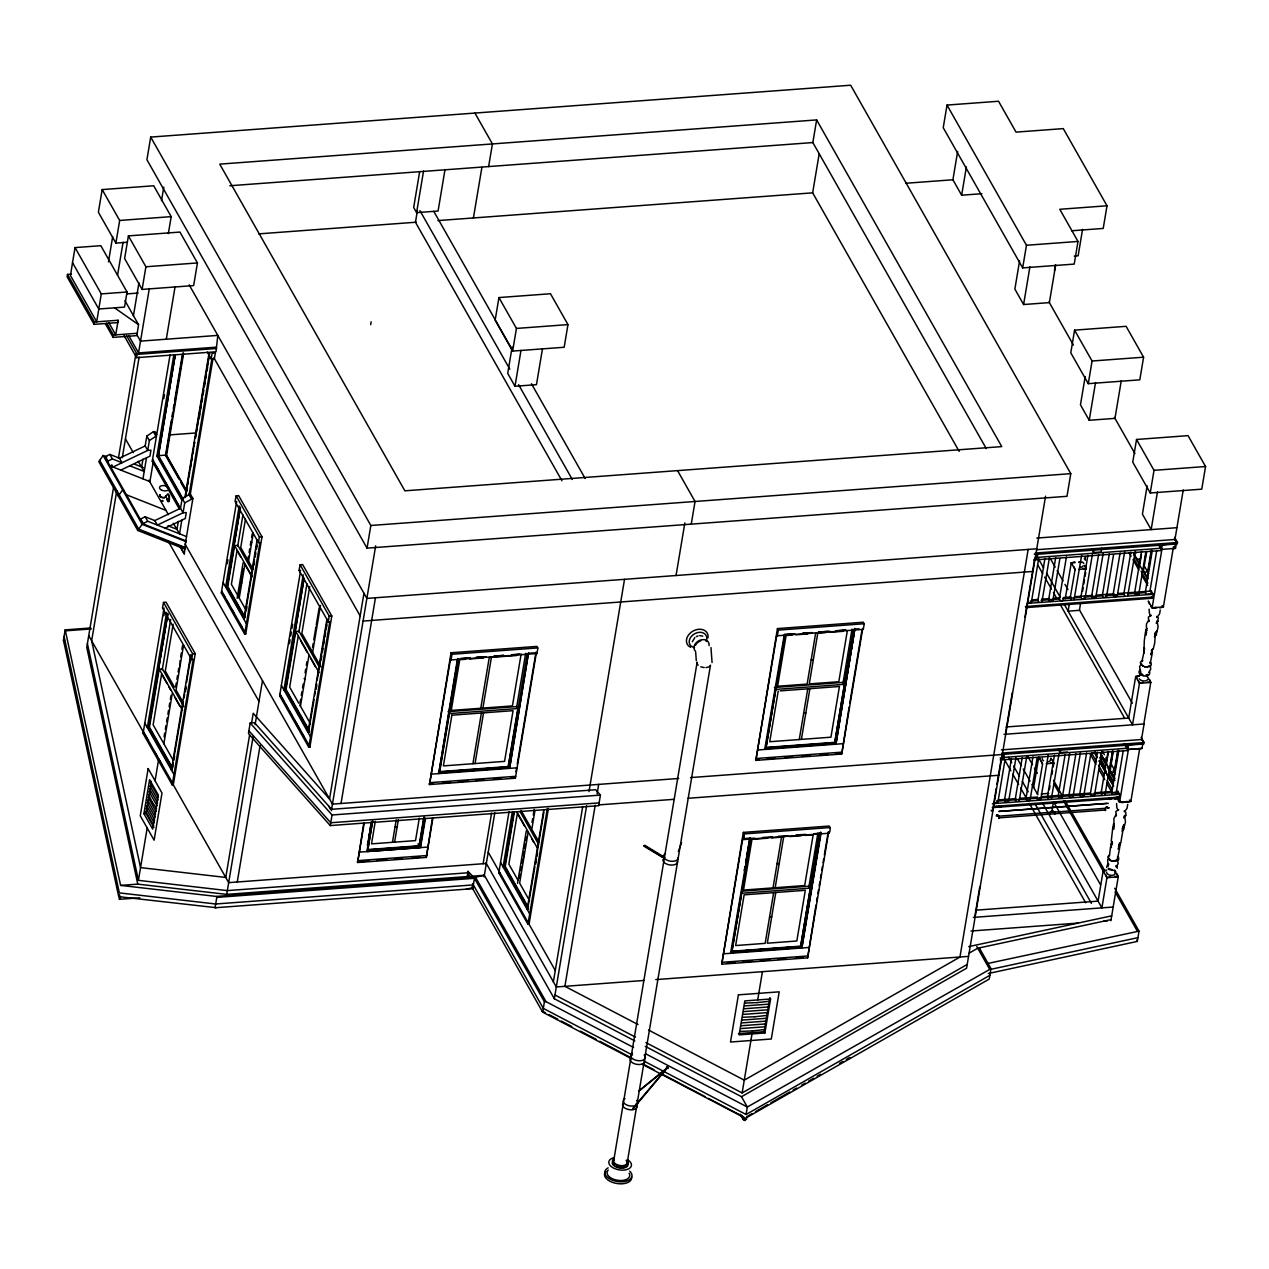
<?xml version="1.0" encoding="UTF-8"?>
<svg xmlns="http://www.w3.org/2000/svg" width="1269" height="1269" viewBox="0 0 1269 1269"><rect width="100%" height="100%" fill="white"/><g stroke="black" fill="none" stroke-linecap="round" stroke-linejoin="round"><path stroke-width="1.5" d="M1158.549 545.115L1161.738 549.477L1161.801 544.734L1176.284 543.655L1175.491 548.382L1173.19 548.478M159.608 494.688L160.814 497.036L162.86 497.654L164.938 497.543L166.271 495.513M1107.091 803.372L998.846 811.43L1107.123 803.451M696.284 660.673L695.666 651.965M1109.376 856.004L1110.597 846.74M1049.844 812.747L1050.795 812.017M712.068 662.577L710.973 647.571M998.053 815.602L996.736 815.079M1053.492 801.786L1051.906 811.351L1053.222 811.859M124.949 300.658L138.543 324.674L137.195 333.271L113.496 335.032L106.755 323.135M72.523 262.699L70.461 275.532L96.698 321.818L101.282 293.9L75.045 247.598L100.822 245.694L127.059 291.997L124.521 307.098L98.76 309.002L72.523 262.699L75.045 247.598M67.495 274.405L67.098 276.769L94.08 324.356L117.684 322.596L118.08 320.248L94.461 321.993L67.495 274.405L71.429 274.12M168.349 233.623L171.188 216.634L153.708 185.766L102.17 189.589L98.379 212.24L115.876 243.109L127.328 242.252M94.08 324.356L94.461 321.993M108.468 261.858L112.703 236.526M115.876 243.109L119.667 220.457L102.17 189.589M117.541 275.341L123.077 242.22M128.407 235.891L124.616 258.543L142.112 289.411L193.649 285.588L197.441 262.937L179.944 232.068L128.407 235.891L145.903 266.76L142.112 289.411M137.115 333.271L136.719 335.635L113.1 337.38L113.496 335.032M216.127 907.684L118.731 896.675L63.45 640.242L65.179 629.868L90.749 627.965M118.176 320.232L115.717 334.857L108.928 322.849M150.71 137.084L146.918 159.72L367.042 548.145L1066.991 496.306L1070.782 473.654L850.658 85.229L150.71 137.084L370.834 525.493L367.042 548.145M133.404 315.949L138.94 282.828M113.512 487.582L86.768 647.428L137.782 884.128L226.707 894.375L484.361 875.293L554.331 998.766L634.786 1040.881M118.398 458.363L135.894 353.861M161.512 200.724L163.796 187.098M136.624 334.27L140.51 341.123L217.808 335.397L216.016 351.783L136.576 357.668L137.131 354.368L126.503 335.619M215.841 347.198L138.543 352.925L149.314 288.523M116.748 490.786L91.654 640.782L140.542 867.615L225.771 877.434L249.644 734.767M122.284 457.728L139.13 357.065M141.652 466.976L142.969 459.172M120.793 470.117L149.948 456.174L150.948 450.194L147.727 450.432L145.174 445.942L146.839 436.06L153.39 431.714L154.992 431.603L156.706 434.601M142.969 478.857L146.49 457.823M146.839 436.06L149.377 440.549L147.727 450.432L113.02 467.04L111.735 464.787M166.287 339.22L175.09 286.62M167.698 488.502L152.264 461.25L170.046 355.003M153.422 460.742L149.932 481.601L109.372 465.596M163.812 398.609L164.462 394.691M181.959 500.208L156.912 456.015L173.869 354.749M186.511 536.565L147.743 521.289L143.238 523.447L140.685 518.942L145.189 516.784L154.818 520.576L157.372 525.08L183.069 512.787L184.719 502.905L157.99 455.936L174.932 354.67L157.848 455.952L182.895 500.145M178.992 479.174L165.509 455.381L171.363 420.325M172.013 416.438L172.679 412.536M173.33 408.65L173.98 404.748M174.63 400.845L182.45 354.114M186.432 491.103L166.017 455.079L183.196 352.496M186.797 490.992L166.572 455.301L183.561 353.765M177.041 529.062L178.31 521.416M172.219 784.908L193.221 659.404L191.73 659.515L162.464 607.962L163.527 602.41L166.08 602.22L195.236 653.662L173.282 784.829L172.219 784.908L143.064 733.466L164.066 607.962M163.828 615.719L164.462 611.864M184.862 497.765L208.973 353.639M185.591 496.147L194.649 441.945L194.141 445.816M195.299 438.075L209.559 352.909M181.832 520.179L179.548 533.821L173.298 523.288M185.718 496.131L187.019 488.391M187.669 484.52L188.32 480.65M188.954 476.779L189.604 472.909M190.255 469.038L190.905 465.168M191.556 461.297L192.206 457.427M192.84 453.556L193.491 449.686M195.442 438.075L203.532 389.678M204.182 385.808L204.832 381.937M205.483 378.067L206.133 374.196M206.768 370.326L209.686 352.909M166.604 612.467L147.347 727.581L148.425 727.502L171.505 768.253M199.296 417.834L199.947 413.932M200.47 410.046L201.248 406.143M201.771 402.257L202.548 398.355M203.072 394.469L203.722 390.582M204.372 386.68L205.023 382.778M205.673 378.892L206.339 374.99M206.99 371.103L207.64 367.201M167.222 614.355L148.283 727.518L172.33 769.95M148.425 727.502L167.349 614.339M119.794 896.596L119.381 894.661L119.318 899.42L120.523 896.675M172.267 768.364L148.806 727.216L167.762 613.99M167.889 613.974L148.806 727.216M183.783 706.627L162.416 668.89L159.196 669.128L149.472 727.169L171.823 766.603M211.162 358.921L212.113 353.258L215.333 353.02L214.382 358.683L211.162 358.921L207.275 352.068M189.255 494.053L211.891 358.762M190.064 495.592L212.97 358.715M162.258 669.794L170.68 619.494M161.607 674.093L153.121 724.821L172.981 759.861M185.575 542.117L192.888 498.463L190.334 493.958L182.165 498.416L180.515 508.282L154.485 520.75M180.42 546.971L184.322 553.855L185.797 540.784L142.921 523.875L105.026 456.999M173.123 624.205L165.303 671.031L174.408 687.1M143.92 813.667L149.599 779.689L158.339 795.124L152.661 829.101L143.92 813.667L146.062 813.508L153.93 827.404M146.062 813.508L151.423 781.418M467.817 872.786L227.341 890.6L138.416 880.353L147.188 827.991M155.072 780.816L158.704 759.1L161.623 764.255M164.082 736.829L164.716 733.07M165.351 729.294L165.985 725.519M166.604 721.744L167.238 717.968M167.873 714.209L168.491 710.466M169.126 706.738L169.745 702.994M170.379 699.251L170.998 695.523M163.86 743.777L172.346 693.064M175.63 686.846L176.248 683.103M176.883 679.359L177.501 675.631M178.136 671.888L178.755 668.144M180.008 660.641L180.119 665.702M180.642 656.866L181.277 653.091M181.911 649.316L182.546 645.54M183.593 644.938L176.042 690.003L183.339 702.852M171.394 770.029L190.667 654.915M172.457 766.413L173.25 762.51M173.758 758.608L183.37 701.979M183.894 698.093L184.687 694.175M185.195 690.288L185.988 686.37M186.511 682.468L191.08 655.137M172.663 767.999L173.314 764.097M173.964 760.194L174.63 756.292M185.401 691.906L186.051 688.004M190.302 662.64L191.08 658.738M244.663 634.072L259.971 542.545L258.495 542.656L235.066 501.398L236.129 495.846L238.667 495.656L262.001 536.803L245.726 633.992L244.663 634.072L221.329 592.924L236.653 501.398M227.294 563.69L227.944 559.803M239.207 505.887L225.628 587.039L226.691 586.96L243.965 617.432L226.564 586.976L239.952 507.743M254.419 559.534L244.584 617.543L227.088 586.675L240.349 507.41M244.711 617.527L227.214 586.659L240.475 507.394M252.42 571.066L237.842 545.337L234.622 545.575L227.754 586.627L245.25 617.495M237.033 550.54L231.386 584.279L237.604 595.24M237.7 546.209L242.934 514.944M245.44 519.354L240.729 547.462L253.007 569.131M237.129 598.286L243.061 562.897M238.81 594.923L241.031 581.71L241.744 582.994M241.332 579.854L243.204 568.671M239.222 598.096L244.869 564.372L251.976 576.903M247.836 560.01L248.454 556.282M249.089 552.554L249.707 548.827M250.326 545.099L250.961 541.371L251.69 542.656M251.579 537.596L252.214 533.821M248.565 561.295L253.261 533.218M243.838 619.193L257.099 539.975M254.926 555.679L255.703 551.809M256.227 547.938L257.004 544.068M246.329 610.643L246.963 606.883M253.832 565.022L254.482 561.168M255.132 557.297L255.783 553.443M256.417 549.572L257.068 545.702M216.793 897.389L215.048 907.763L472.702 888.681L474.447 878.291L216.793 897.389L216.238 896.422L120.603 885.397L65.179 629.868M250.199 723.013L248.486 733.212L249.216 734.497L330.273 825.58L598.651 805.704L600.427 795.108L595.669 789.746L331.574 809.305L254.498 722.696L250.199 723.013L332.05 814.984L330.273 825.58M251.595 723.029L253.229 713.257L329.528 798.994L363.949 593.273M226.707 894.375L253.15 736.337M255.117 724.631L262.477 680.644M237.271 881.939L260.082 745.569M308.795 747.267L329.797 621.762L328.322 621.873L299.056 570.32L300.118 564.768L302.672 564.578L331.812 616.02L309.874 747.187L308.795 747.267L279.64 695.809L300.325 572.271M289.427 643.653L290.078 639.798M290.728 635.943L291.362 632.089M292.013 628.218L292.663 624.364M303.196 574.809L283.923 689.939L285.002 689.86L309.049 732.292L307.986 732.372L326.926 619.209M284.875 689.86L303.481 578.648L285.002 689.86L308.922 732.308M304.148 578.283L285.525 689.559L308.716 730.722L285.398 689.559L304.021 578.283M319.407 667.256L298.992 631.248L295.772 631.486L286.064 689.511L309.382 730.674M298.849 632.136L306.939 583.788M298.183 636.451L289.697 687.163L298.818 703.248M309.715 586.564L301.879 633.374L320.835 666.812M300.039 702.963L300.674 699.187M301.292 695.412L301.927 691.637M302.561 687.861L303.196 684.086M305.083 672.824L305.702 669.08M306.337 665.353L306.955 661.609M300.452 706.135L308.938 655.423M312.523 647.317L313.157 643.589M313.776 639.846L315.965 626.759M316.282 624.871L319.122 607.899M312.634 652.345L320.486 605.408M370.675 324.642L371.135 321.803M308.716 730.722L314.077 699.473M314.601 695.586L315.378 691.668M315.902 687.766L316.695 683.864M317.202 679.962L327.465 619.431M316.108 689.384L316.758 685.482M321.009 660.118L321.787 656.2M322.31 652.314L323.103 648.396M323.611 644.509L324.261 640.607M324.927 636.705L325.578 632.803M326.228 628.901L326.879 624.998M419.674 171.616L413.678 207.482L416.597 212.621L438.075 211.035L445.022 169.523M416.597 212.621L423.545 171.109M417.342 210.94L415.455 222.265L561.945 480.777M331.336 810.717L375.672 545.813M341.028 803.483L375.45 597.778M432.903 818.061L426.321 857.432L357.62 862.508L363.759 822.994M357.62 862.508L364.203 823.153M367.471 845.138L368.121 841.268M368.771 837.413L369.422 833.543M370.056 829.688L371.357 821.947M367.518 845.217L371.405 822.026M371.722 822.598L366.868 851.578L420.547 847.597L425.401 818.616M372.626 820.995L367.788 849.992L372.594 820.916M473.416 217.967L481.903 167.318M375.275 821.376L371.516 843.869L415.534 840.601L419.293 818.108M488.628 166.572L492.42 143.936L474.923 113.068M392.454 842.315L396.229 819.758M394.596 842.156L398.371 819.6M498.939 297.565L495.148 320.216L512.644 351.085L564.182 347.262L567.973 324.61L550.476 293.742L498.939 297.565L516.435 328.433L512.644 351.085M429.493 784.559L451.066 652.758L536.961 646.397L537.85 648.11L536.946 653.535L450.987 659.943L450.495 659.055L429.493 784.559L515.373 778.198L536.375 652.694L536.946 653.535M367.55 849.596L419.087 845.773L423.656 818.41M367.74 849.913L419.309 846.169L424.116 817.093M451.05 659.912L451.97 654.471L451.066 652.758M420.229 847.042L425.036 817.982M457.316 659.817L438.741 773.614L457.998 658.5M439.756 769.696L449.131 713.606L517.847 708.514L508.139 766.539L439.423 771.631M458.553 658.722L439.645 772.028L508.361 766.936L527.269 653.63M432.459 817.902L426.321 857.432M512.121 346.976L507.711 373.387L514.992 386.252L536.47 384.666L542.466 348.801M514.992 386.252L520.988 350.403M480.777 708.245L489.263 657.516L516.991 655.47M472.909 763.716L481.395 713.004M482.918 708.086L491.404 657.358M475.05 763.557L483.537 712.845M466.881 878.386L468.055 871.375L473.289 876.895M483.108 863.729L491.579 813.08M520.94 655.185L512.438 705.897L451.256 710.434L459.743 659.706L465.644 659.277M484.076 876.942L494.799 812.842M516.594 707.483L525.667 653.313M528.538 652.694L509.599 768.364L528.174 654.566M548.414 808.464L529.046 924.197L527.967 924.276L498.812 872.834L509.043 811.716M515.975 771.758L516.626 767.904M517.26 764.049L535.994 652.171M512.248 812.319L503.095 866.949L504.174 866.87L528.221 909.318M513.311 812.239L504.047 866.886L528.094 909.318M514.294 812.366L505.236 866.537L528.554 907.684M517.53 883.335L526.286 830.973M519.529 878.085L520.147 874.309M520.782 870.534L521.416 866.775M522.051 862.999L522.685 859.224M523.938 851.705L524.034 856.734M524.557 847.962L525.192 844.234M525.81 840.49L526.445 836.747M528.11 832.432L519.624 883.145L529.649 900.831M532.012 822.471L532.631 818.727M533.266 814.999L534.201 809.384M534.931 810.669L531.806 829.371L539.087 842.219M527.158 909.397L543.798 809.892M527.888 907.732L504.554 866.584L513.85 811.906L504.554 866.584L527.888 907.732L534.883 866.727M535.407 862.841L536.184 858.923M536.708 855.02L543.893 812.081M535.597 864.443L536.248 860.541M536.914 856.638L537.564 852.736M527.967 924.276L547.336 808.527M631.819 1058.806L542.672 1012.154L544.417 1001.764L474.447 878.291M553.379 981.825L582.725 806.513M554.331 998.766L586.611 805.799M588.99 791.634L624.522 579.33M595.209 805.165L564.895 986.33L638.037 1024.543M597.096 793.839L598.682 784.401M676.044 575.523L684.848 522.923M691.256 524.129L695.047 501.477L677.551 470.609M613.784 1160.263L697.141 662.148A6.868 3.775 9.5 0 0 698.156 665.13M627.124 1163.308L710.481 665.194A6.868 3.775 9.5 0 1 709.91 666.066M986.283 448.607L812.842 142.556L816.633 119.92L219.743 164.129L404.874 490.817L1001.764 446.609L816.633 119.92M959.158 451.352L812.652 192.84L819.171 153.882M743.317 832.401L721.744 964.202L807.623 957.841L828.625 832.337C829.767 835.192 831.052 827.102 829.212 826.04L743.317 832.401C745.173 833.463 743.888 841.553 742.746 838.698L750.249 838.143L730.674 952.702M755.848 760.385L777.437 628.583L863.317 622.222L864.205 623.951L863.301 629.376L777.342 635.769L776.85 634.881L755.848 760.385L841.728 754.024L862.73 628.52L863.301 629.376M721.744 964.202L742.746 838.698M744.998 866.775L744.332 870.677L745.03 866.854M746.299 858.97L745.649 862.872L749.931 837.588L746.949 855.068M784.369 634.326L764.779 748.884M731.864 951.591L750.804 838.365L731.896 951.671L800.612 946.579L819.504 833.273L800.612 946.579L731.896 951.671M784.956 634.627L766.016 747.853L784.908 634.548L794.727 633.818L784.908 634.548M751.994 839.348L743.507 890.077L804.689 885.54L813.175 834.828L805.307 835.399M778.23 691.018L769.744 741.731L830.941 737.194L839.428 686.481L780.197 690.875M773.027 887.888L781.514 837.159M773.646 892.646L765.159 943.359L735.639 945.548L744.126 894.835L805.307 890.299L796.821 941.011L767.301 943.2L775.787 892.488M799.264 739.541L807.75 688.829M775.169 887.729L783.655 837.001L771.679 837.889M817.759 633.199L809.273 683.912L838.809 681.723L847.295 631.01M645.921 1042.595L742.127 1092.942L752.009 1033.918M757.688 999.94L762.447 971.531M801.405 739.383L809.892 688.67M752.057 1113.627L746.918 1116.577L746.489 1119.163L744.602 1120.464L743.126 1119.417L743.555 1116.831L708.483 1098.399M644.684 1061.439L746.077 1114.499L747.33 1107.012L741.493 1096.717L645.287 1046.37M764.89 1032.966L764.16 1031.681L769.855 997.704L770.569 998.989L764.89 1032.966L739.129 1034.87L744.808 1000.908L770.569 998.989M808.845 887.126L817.918 832.956M842.949 683.309L852.022 629.138M834.716 742.777L853.625 629.456L834.716 742.777L765.968 747.774M820.742 832.258L801.849 948.006L821.106 832.892M854.846 628.441L835.954 744.205L854.894 628.52L835.636 743.634L764.731 748.805M820.789 832.337L801.532 947.451L730.627 952.622M1107.012 205.784L1063.279 128.613L1016.041 132.119L998.544 101.25L947.023 105.073L943.232 127.709L1022.671 267.902L1074.208 264.095L1078 241.443L1059.774 209.29L1107.012 205.784L1103.221 228.436L1071.734 230.768M815.967 905.114L807.623 957.841M816.617 901.26L817.268 897.405M817.902 893.55L818.553 889.68M819.203 885.825L819.837 881.971M820.488 878.116L821.138 874.262M821.789 870.391L822.423 866.537M823.073 862.682L823.724 858.827M824.358 854.973L828.245 831.814M841.728 754.024L849.104 707.087M849.754 703.232L862.016 629.932M981.905 193.697L961.648 195.204L952.908 179.77L957.651 151.455M961.648 195.204L966.391 166.889M1019.594 260.779L1014.867 289.094L1023.607 304.528L1049.368 302.625L1055.697 264.872M1022.671 267.902L1026.462 245.266L947.023 105.073M1023.607 304.528L1029.92 266.776M1054.46 270.598L1055.396 264.935M1028.16 549.429L959.951 957.064L744.268 1080.157L648.491 1030.016M1082.552 229.388L1078.142 255.799L1074.224 256.084M974.687 917.297L979.747 887.094M996.292 788.208L992.374 811.621L991.073 810.225M996.942 784.305L1001.193 758.957M1005.651 732.372L1012.281 692.747M1024.924 617.257L1034.679 558.915M1045.561 496.195L966.566 968.231L741.493 1096.717M1074.573 330.146L1070.782 352.798L1088.279 383.666L1139.8 379.843L1143.591 357.192L1126.111 326.323L1074.573 330.146L1092.07 361.015L1088.279 383.666M1037.185 557.71L1034.711 558.757L1037.185 557.71L1037.804 553.934L1034.267 554.204M994.61 802.912L997.831 802.674L1004.937 760.21M1038.74 558.265L1031.316 602.664L1028.096 602.902M1111.073 919.613L977.733 948.229L969.23 953.082M1015.993 757.482L1008.569 801.881L1005.698 802.262L1004.429 800.517L1011.456 758.497M1044.942 558.471L1037.915 600.491L1038.835 602.109M1041.881 602.045L1049.479 557.472M1085.201 376.544L1080.458 404.843L1089.214 420.277L1114.975 418.373L1121.288 380.621M1016.072 801.326L1015.168 799.724L1022.195 757.704M1059.885 558.598L1052.778 601.062L1049.923 601.443L1048.654 599.698L1055.681 557.678M979.367 947.975L991.01 968.691L989.265 979.065L745.442 1118.275L642.304 1064.294M1019.118 801.262L1026.732 756.689M1037.138 757.831L1030.031 800.295L1027.176 800.676L1025.907 798.931L1032.934 756.911M1062.613 598.667C1065.706 601.236 1059.203 601.649 1059.393 598.905L1066.42 556.885M1089.214 420.277L1095.528 382.54M1033.664 787.462L1038.724 757.26L1040.025 758.64M1065.246 598.746L1071.242 562.881L1074.859 561.913M1037.487 794.204L1042.547 764.017L1041.484 761.21M1069.386 603.6L1068.133 611.15L1079.396 610.326L1080.665 602.775M1074.002 566.831L1075.081 569.638L1070.132 598.111L1071.401 599.856M1036.821 797.947L1037.55 799.74L1040.77 799.502L1048.194 755.103M1081.68 555.076L1074.082 599.65M1085.36 560.263L1085.249 558.122M1048.638 799.089L1047.369 797.329L1054.412 755.325M1092.419 554.283L1084.995 598.682L1082.124 599.063L1080.855 597.318L1087.898 555.299M1049.4 789.604L1050.034 785.828M1051.922 774.502L1052.556 770.727M1053.191 766.952L1053.825 763.177L1052.747 760.385M1082.552 591.449L1083.187 587.674M1083.821 583.899L1084.456 580.123M1085.09 576.348L1085.709 572.573M1058.933 754.309L1051.335 798.883M1067.578 752.009L1060.075 752.565L1060.694 748.805M1101.698 548.224L1101.064 551.999L1093.561 552.554L1094.179 548.779M1069.672 753.516L1062.248 797.915L1059.377 798.296L1058.108 796.535L1065.135 754.532M1103.158 553.49L1095.734 597.889L1092.863 598.27L1091.594 596.525L1098.621 554.505M1080.411 752.723L1072.971 797.106L1070.116 797.487L1068.847 795.742L1075.874 753.723M1113.563 554.632L1106.457 597.096L1103.602 597.477L1102.333 595.716L1109.36 553.712M1136.532 439.471L1132.741 462.122L1150.237 492.975L1201.759 489.168L1205.55 466.516L1188.054 435.648L1136.532 439.471L1154.013 470.339L1150.237 492.975M1090.817 753.849L1083.71 796.313L1080.855 796.694L1079.586 794.949L1086.613 752.929M1120.099 552.919L1113.072 594.923L1114.341 596.668L1117.196 596.303L1124.635 551.904M1101.873 751.121L1094.449 795.52L1091.594 795.901L1090.309 794.156L1097.352 752.136M1124.715 595.732L1123.795 594.13L1130.838 552.11M1135.358 551.111L1127.76 595.684M1147.144 485.868L1142.417 514.167L1151.157 529.601L1157.471 491.864M1101.968 794.965L1101.048 793.363L1108.075 751.343M1145.78 552.237L1138.674 594.701L1135.803 595.082L1134.534 593.337L1141.561 551.317M1106.394 764.16L1108.313 752.707M1139.863 564.118L1141.466 554.585M1104.998 794.902L1112.612 750.328M1110.518 765.524L1112.786 751.994M1144.971 559.692L1145.621 555.822M1113.23 751.518L1110.216 770.41M1148.064 578.585L1143.464 570.463L1146.7 551.476M1117.719 750.709L1114.166 771.964L1110.946 772.202M1151.205 550.667L1147.636 571.922L1144.416 572.16M1118.148 750.312L1113.849 776.834M1151.618 550.27L1147.335 576.792M1115.007 792.332C1118.1 794.902 1111.596 795.298 1111.787 792.57L1118.814 750.55M1149.397 593.908L1146.541 594.289L1145.273 592.544L1152.3 550.524M1106.742 869.963L1103.142 870.931L1098.082 901.117L975.48 910.206M1116.419 791.539L1123.271 750.582M1139.276 675.584L1135.66 676.551L1128.712 718.064L1006.031 726.978M1149.92 591.338L1156.757 550.508M1117.323 793.902L1117.799 791.079L1119.623 794.283L1119.432 798.233L992.215 807.655M1150.809 593.876L1151.284 591.053L1118.005 593.511M1112.945 826.198L1111.232 841.284L1112.532 843.139L1110.883 844.472L1111.374 847.502L1111.232 846.344M1113.278 824.168L1113.992 827.198L1113.817 825.77M1143.813 648.173L1144.273 650.854M1025.701 607.629L1152.918 598.207L1153.109 594.273L1151.284 591.053M1161.801 544.734L1160.897 550.556L1033.68 559.978M1105.902 874.88L1106.965 877.672L1101.904 907.874L1042.658 803.309M1122.97 802.642L1119.591 802.198L1128.411 749.535M1138.42 680.501L1139.483 683.293L1132.535 724.821L1064.168 604.171M1155.488 608.263L1152.125 607.819L1161.881 549.477M1147.271 676.837L1147.668 674.442L1146.859 675.267M1125.762 815.507L1123.668 817.648L1125.762 815.507L1125.857 812.334M1155.298 632.945L1157.09 631.312L1158.105 626.759L1157.027 621.001L1157.169 622.27L1158.391 617.955L1156.884 616.528M1117.243 868.297L1117.132 866.172M1110.898 920.659L1118.227 876.847L1117.164 874.04M1139.673 748.71L1130.869 801.358L1127.253 802.325M1143.813 723.98L1150.761 682.468L1149.698 679.661M1173.476 546.701L1163.387 606.979L1159.787 607.946M1001.574 754.5L1143.797 743.967L1144.035 742.539L1141.481 739.526L1144.083 723.964L1004.001 734.339M1035.06 554.458L1177.267 543.925L1177.505 542.497L1174.951 539.484L1183.247 489.945M1142.021 748.424L1142.814 743.697L1128.315 744.776L1128.268 749.519L1142.021 748.424L1127.522 749.487L1124.255 743.697M988.281 973.513L1137.31 941.424L1139.023 931.145L1114.737 888.268M160.053 494.751L159.831 496.084L161.385 497.321L163.828 497.734L165.716 497.083L165.953 495.751M692.287 641.749L694.857 637.609M1091.99 753.469L1092.006 752.596M1108.075 803.214L1108.218 803.626M678.312 851.483L681.596 842.632M1107.678 859.636L1107.996 866.283L1108.82 864.062M1037.804 553.934L1034.711 558.757M1173.524 548.605L1176.284 543.655M1051.922 811.224L1053.222 811.859M106.818 456.967L103.138 455.508L98.792 461.662L137.782 530.474L185.115 549.144L184.386 547.859M118.287 496.068L122.633 489.913L123.965 490.437M137.782 530.474L142.128 524.319L103.138 455.508M1084.265 558.883L1085.661 557.075M1148.683 672.554L1150.713 669.191L1150.412 666.066M632.755 1108.519L667.066 1067.705M633.072 1108.757L667.383 1067.943M1141.561 663.671L1139.578 666.669L1140.53 671.904L1140.387 670.667M1161.738 549.477L1159.993 545.94M1115.213 797.487L1114.928 799.153L1117.085 798.756M1136.707 552.618L1133.851 552.998M1140.355 559.058L1137.135 559.296M1148.651 620.065L1146.43 624.11L1146.494 630.947L1146.319 629.44M1147.097 628.472L1145.685 630.487L1146.51 632.803L1146.351 631.391M1146.764 630.503L1145.463 631.819L1144.289 640.797L1143.892 653.123L1143.766 651.965M1158.296 621.128L1156.186 623.269L1157.09 622.349M1155.488 635.531L1154.378 636.657L1156.376 635.023L1156.297 632.676M1144.162 651.298L1141.894 661.625L1142.861 660.626M1152.268 649.665L1151.348 650.6L1153.22 649.062L1154.695 643.161L1155.313 634.119M1142.084 660.53L1140.403 662.275L1140.768 664.559L1144.876 666.828M1140.292 669.651C1134.312 675.473 1151.316 679.565 1149.666 671.777M1141.132 674.426L1140.323 675.251L1140.72 672.856L1143.496 675.52M1149.857 665.559L1147.065 667.002M1103.237 752.66L1100.366 753.04M1116.117 814.444L1113.896 818.489L1113.96 825.326L1113.785 823.819M1112.326 841.49L1111.168 843.266L1111.755 845.233L1111.612 844.059M1109.55 854.909L1107.869 856.654L1108.234 858.939L1112.215 861.35L1117.228 860.969L1118.846 859.145L1118.386 856.908M1107.758 864.03L1106.6 867.457M1117.323 859.938L1112.358 861.207L1110.391 860.445L1109.027 858.05M262.001 536.803L259.288 537.12L258.495 542.656M195.236 653.662L192.523 653.979L191.73 659.515M331.812 616.02L329.115 616.337L328.322 621.873M639.005 1090.674L667.78 1067.292M639.164 1090.991L667.938 1067.626M1151.586 651.98L1152.601 648.871M149.377 440.549L155.944 436.219L153.39 431.714M184.719 502.905L192.888 498.463M777.342 635.769L778.325 630.312L777.437 628.583M755.483 1111.66L767.475 1104.776M770.902 1102.809L789.762 1091.975M793.188 1090.008L796.615 1088.041M801.754 1085.09L805.181 1083.107M808.607 1081.14L813.746 1078.19M817.173 1076.223L820.599 1074.256M839.459 1063.422L842.886 1061.455M846.312 1059.488L849.738 1057.521M742.127 1092.942L967.2 964.456M991.01 968.691L747.33 1107.012L645.794 1053.873M746.077 1114.499L989.899 975.29M145.174 445.942L119.492 458.22L122.03 462.725L112.402 458.934L109.864 454.429L105.343 456.586L107.897 461.091L112.402 458.934M165.16 528.158L185.29 518.513L186.289 512.549L183.069 512.787L152.581 459.378M1121.844 831.036L1123.842 829.403L1123.779 827.055M1001.225 758.767L1003.7 757.736L1004.318 753.96L1001.225 758.767L1003.7 757.736L1000.146 757.99M696.332 636.61L697.982 635.928M161.845 500.779L162.702 500.462L161.734 501.429M999.417 806.481L998.402 806.481A2.57 1.412 9.5 0 0 1000.844 806.307M1052.112 811.018L1052.921 810.97M1139.419 676.266L1135.66 676.551L1139.483 683.293L1143.099 682.325M1063.565 800.929L1106.965 877.672L1110.565 876.72M216.238 896.422L475.51 877.212L484.361 875.293M466.262 889.157L473.892 887.491M968.723 946.626L1111.707 915.837M988.107 963.409L1139.023 931.145M990.851 969.326L1137.944 937.648M996.752 814.73L996.26 816.015L998.989 815.856L998.989 818.442L998.132 815.031M1117.402 798.169L1116.228 797.9M757.101 1002.605L768.665 1001.336M768.189 1004.176L744.665 1005.92M767.713 1006.999L744.205 1008.744M767.237 1009.838L743.729 1011.583M766.762 1012.662L743.253 1014.407M754.738 1016.77L766.286 1015.501M765.81 1018.325L742.302 1020.07M765.334 1021.164L741.826 1022.893M764.874 1023.988L741.35 1025.733M764.398 1026.827L740.874 1028.556M752.374 1030.92L763.922 1029.651M229.784 185.75L812.842 142.556M119.667 220.457L171.188 216.634M905.669 183.275L953.019 179.754M258.622 233.877L416.28 222.202M437.948 220.584L812.652 192.84M145.903 266.76L197.441 262.937M101.282 293.9L127.059 291.997M127.154 293.869L138.21 293.044M1026.462 245.266L1078 241.443M137.131 354.368L216.571 348.483M516.435 328.433L567.973 324.61M1092.07 361.015L1143.591 357.192M170.094 434.87L195.743 432.967M166.017 455.079L158.371 455.65L175.217 355.003L158.514 455.65L182.879 498.638M156.912 456.015L157.99 455.936M165.509 455.381L166.572 455.301M152.264 461.25L153.343 461.17M370.834 525.493L1070.782 473.654M1154.013 470.339L1205.55 466.516M299.167 570.431L300.642 570.32M221.329 592.924L222.408 592.845M1036.836 538.072L1176.918 527.698M1036.757 548.795L366.868 598.413L189.16 284.843M1036.836 549.715L1174.951 539.484M1035.282 553.046L1177.505 542.497L1174.586 537.342M1036.027 557.488L1161.278 548.208M1161.008 549.445L1175.491 548.382M65.734 630.82L91.305 628.932M1075.081 569.638L1071.242 562.881L1075.002 562.611M63.45 640.242L64.529 640.163M363.077 621.064L1032.966 571.447M1078.84 569.353L1086.343 568.798L1085.281 566.006M1031.887 599.888L1037.772 599.46M1041.675 599.174L1049.511 598.587M1053.429 598.302L1059.298 597.858M1063.216 597.572L1071.036 597.001M1074.954 596.7L1092.561 595.399M1096.479 595.113L1114.103 593.813M1030.222 601.157L1038.058 600.57M1041.96 600.285L1059.583 598.984M1063.501 598.698L1081.109 597.382M1085.027 597.096L1102.634 595.796M1106.552 595.494L1124.16 594.193M1128.078 593.908L1145.701 592.607M1027.398 603.378L1153.109 594.273M1025.415 606.519L1152.633 597.096M451.938 654.281L537.818 647.92M778.294 630.106L864.173 623.745M528.856 653.249L534.487 652.837M855.211 629.075L858.97 628.805M460.52 658.579L468.372 657.992M503.698 655.375L493.895 656.105L503.745 655.454M511.566 654.788L519.418 654.217M810.431 632.66L802.579 633.247L812.446 632.596M828.102 631.343L818.283 632.073L830.1 631.28M835.954 630.772L845.773 630.043M460.568 658.659L470.387 657.929M511.597 654.883L521.416 654.154M836.001 630.852L845.804 630.122M1150.824 606.423L1152.125 607.819L1163.387 606.979L1162.087 605.599M469.578 658.976L483.362 657.961M791.999 635.103L786.098 635.531L777.611 686.259L807.132 684.07L815.618 633.358L825.643 632.612M795.933 634.801L807.75 633.929M829.577 632.311L843.346 631.296M279.64 695.809L280.719 695.729M811.192 659.769L813.35 659.61M143.064 733.466L144.127 733.387M448.036 711.671L516.753 706.579L517.847 708.514M774.407 687.497L843.108 682.405L844.202 684.34L775.486 689.432L765.778 747.457L834.494 742.365M1139.483 683.293L1150.761 682.468L1147.89 677.392M803.689 713.13L805.831 712.972M438.376 772.98L509.281 767.808M431.222 774.169L517.102 767.808M757.577 749.995L843.473 743.634M429.81 782.672L515.69 776.311M756.165 758.497L842.045 752.136M429.128 783.909L433.03 783.623M442.786 782.894L450.59 782.323M458.41 781.736L468.166 781.022M475.97 780.435L483.775 779.864M493.53 779.134L501.35 778.563M511.106 777.834L515.373 778.198M755.483 759.734L759.385 759.449M767.19 758.878L774.994 758.291M784.765 757.577L792.57 756.99M802.325 756.276L810.13 755.689M819.901 754.976L827.705 754.389M835.51 753.818L841.363 753.374M1001.4 749.9L1141.481 739.526M1001.812 753.088L1144.035 742.539L1141.117 737.384M678.693 778.468L332.446 804.118L185.004 543.957M690.51 777.596L1002.336 754.5M1002.542 757.498L1127.792 748.218L1125.254 743.729M1000.194 760.004L1127.395 750.582M332.05 814.984L600.427 795.108M1046.306 763.732L1053.825 763.177L1050.954 758.116M599.127 802.88L330.749 822.756L248.898 730.785M599.158 804.863L674.22 799.311M688.052 798.28L998.862 775.264M394.976 827.214L397.118 827.055M1041.246 793.934L1048.765 793.379M998.402 799.914L1016.025 798.613M1019.943 798.328L1037.55 797.011M1041.468 796.726L1090.388 793.109M1094.306 792.808L1111.93 791.507M996.736 801.183L1118.084 792.189M992.406 803.705L1119.623 794.283M359.349 852.134L428.065 847.042M993.881 806.402L1119.147 797.122M1118.29 800.802L1119.591 802.198L1130.869 801.358L1129.569 799.978M357.937 860.62L426.638 855.544M357.255 861.873L369.025 861.001M376.877 860.414L386.696 859.684M394.548 859.113L402.4 858.526M412.219 857.796L420.071 857.225M744.189 833.923L830.069 827.562M1054.555 811.748L1054.682 814.317L1054.809 811.716M998.766 816.173L1105.315 808.29M998.83 817.886L1105.378 810.003M750.851 838.444L754.769 838.159M762.59 837.492L772.44 836.842M778.294 836.334L788.144 835.684M795.949 835.018L805.815 834.367M813.619 833.717L819.552 833.352M120.603 885.397L137.782 884.128M743.237 839.586L829.117 833.225M753.96 839.206L767.729 838.19M789.572 836.572L801.373 835.7M486.328 863.491L228.674 882.637L171.347 781.403M120.095 899.261L139.86 897.786M498.812 872.834L499.891 872.755M473.337 884.905L215.682 903.988L119.349 892.9L64.084 636.467M777.088 863.586L779.245 863.428M742.254 891.171L809.003 886.222L810.098 888.157L741.382 893.249L731.674 951.274L800.374 946.182M1106.965 877.672L1118.227 876.847L1114.404 870.09L1115.705 871.47M769.585 916.948L771.726 916.789M973.355 917.392L1113.183 907.034M971.007 931.018L1077.984 923.102M1103.744 921.199L1107.329 920.929M723.473 953.812L809.352 947.451M722.061 962.314L807.941 955.954M727.232 963.123L735.037 962.536M742.841 961.965L752.596 961.236M760.417 960.665L770.172 959.935M777.976 959.364L785.781 958.777M795.552 958.063L803.356 957.476M643.906 980.477L556.298 986.965L486.011 862.92M655.756 979.605L968.548 956.366M544.417 1001.764L546.019 1001.653L633.548 1047.464M738.399 1033.585L764.16 1031.681M745.141 1003.081L757.133 1002.605M742.777 1017.246L754.769 1016.755M740.414 1031.396L752.406 1030.92M1117.386 798.518L1115.514 797.614M699.679 635.61L702.772 636.134M1079.094 561.85L1080.918 561.993M1078.856 562.246L1081.505 562.453M1144.749 666.971L1149.746 666.59L1151.38 664.766L1150.904 662.529M1112.802 870.042L1108.313 868.282M1113.389 870.502L1108.345 869.344M1082.98 568.353L1086.343 568.798L1084.44 565.419M1147.398 682.008L1150.761 682.468M1050.446 762.732L1053.825 763.177M1114.864 876.387L1118.227 876.847M1115.927 594.542L1117.196 596.303M1103.649 759.338L1106.695 759.274L1105.965 757.482M109.864 454.429L120.428 458.601M134.53 464.153L143.334 467.627M129.819 465.802L144.206 471.465L138.131 461.25M125.79 494.529L166.318 510.519M168 525.778L176.994 529.332M142.128 524.319L186.353 541.752M185.369 547.558L138.718 529.157L99.728 460.346M144.333 532.06L153.438 535.645M157.07 537.088L169.824 542.117M173.456 543.544L182.562 547.129M554.965 994.991L635.42 1037.106M632.454 1055.031L543.306 1008.379L472.576 883.573M541.942 1010.87L545.448 1012.71M548.954 1014.55L557.726 1019.15M561.231 1021.006L571.748 1026.526M580.52 1031.142L596.287 1039.422M599.793 1041.278L629.598 1056.934M643.621 1064.31L654.138 1069.83M662.91 1074.446L704.977 1096.559M644.668 845.217L664.908 857.495M643.922 845.614L664.163 857.892M643.843 846.074L662.402 857.336M114.543 307.828L138.543 324.674M666.447 1067.15L667.684 1068.26M168.095 494.307L169.427 496.655L168.634 501.366L167.318 499.034M1151.475 596.906L1152.918 598.207M1117.989 796.932L1119.432 798.233M1141.703 664.908L1142.909 666.066M1146.129 674.822L1147.144 675.79M1082.52 562.04L1083.821 563.436M1071.242 562.881L1072.559 564.261M1135.66 676.551L1136.961 677.932M1103.142 870.931L1104.442 872.311M1050.399 811.874L1050.018 814.143M158.419 797.218L150.44 783.132M157.959 800.041L149.964 785.955M157.483 802.88L149.504 788.795M157.007 805.704L149.028 791.618M151.883 801.532L156.531 808.543M156.055 811.367L148.076 797.281M155.579 814.206L147.601 800.12M155.104 817.03L147.125 802.944M154.644 819.869L146.649 805.783M154.168 822.693L146.189 808.607M153.692 825.532L145.713 811.446M1048.987 301.943L1073.4 345.025M1114.42 417.406L1134.93 453.588M1174.348 538.77L1176.3 542.196M1143.75 565.054L1148.635 573.683M1133.693 553.221L1139.562 563.579M1133.677 554.553L1147.35 578.696M1134.185 559.121L1139.07 567.735M1141.021 571.177L1147.858 583.248M1129.124 552.761L1131.076 556.219M1133.027 559.661L1138.896 570.019M1141.814 575.19L1147.684 585.532M1152.125 607.819L1148.302 601.062L1149.365 603.854M1137.754 593.099L1138.674 594.701M1091.737 549.334L1093.561 552.554M1105.553 595.478L1106.457 597.096M1084.075 597.08L1084.995 598.682M1050.32 558.519L1055.205 567.148M1057.156 570.59L1063.025 580.932M1064.977 584.374L1067.911 589.546M1079.618 610.23L1132.36 703.28M1038.788 559.375L1043.673 567.989M1046.592 573.16L1060.265 597.287M1037.836 565.038L1042.721 573.651M1044.673 577.094L1051.509 589.165M1053.46 592.607L1056.395 597.778M1060.297 604.663L1124.746 718.397M1041.135 600.253L1042.055 601.855M1110.454 762.828L1115.34 771.441M1102.46 751.311L1104.411 754.754M1113.214 770.267L1115.165 773.725M1101.27 754.516L1114.959 778.658M1101.191 754.992L1106.076 763.621M1108.043 767.063L1113.896 777.405M1101.175 756.324L1106.06 764.953M1108.011 768.395L1114.864 780.467M1099.731 757.434L1105.585 767.777M1108.519 772.948L1113.405 781.577M1094.671 751.089L1096.622 754.532M1100.524 761.432L1106.394 771.774M1108.345 775.232L1113.23 783.845M1094.481 752.422L1097.352 757.482M1099.271 760.861L1113.611 786.177L1099.144 760.924M1094.354 752.485L1097.225 757.561M1091.737 753.294L1096.59 761.828M1098.526 765.255L1104.331 775.502M1107.234 780.625L1112.072 789.175M1116.72 797.122L1119.591 802.198M1090.23 754.103L1096.035 764.35M1098.938 769.474L1104.76 779.737M1106.695 783.147L1111.533 791.697M1104.268 793.125L1105.188 794.727M1058.251 749.36L1060.075 752.565M1082.806 794.711L1083.71 796.313M1053.508 780.229L1062.248 795.663M1065.167 800.802L1105.013 871.121M1061.328 796.298L1062.248 797.915M1038.724 757.26L1042.547 764.017M1053.841 783.782L1058.695 792.348M1115.07 891.821L1137.421 931.256M1136.58 940.139L1137.31 941.424M1027.652 756.134L1032.522 764.699M1034.457 768.142L1037.376 773.281M1053.904 802.436L1100.54 884.747M1039.866 797.884L1040.77 799.502M1017.373 758.703L1021.259 765.556M1023.211 768.998L1030.016 781.006M1031.951 784.432L1037.788 794.727M1008.76 757.482L1011.679 762.621M1013.614 766.064L1019.451 776.358M1022.37 781.498L1028.207 791.793M1035.012 803.8L1091.419 903.338M1004.08 758.814L1010.885 770.806M1012.821 774.233L1018.642 784.528M1020.593 787.954L1026.415 798.233M1029.333 803.372L1085.661 902.767M1018.388 799.486L1019.293 801.088M996.911 801.072L997.831 802.674M976.765 946.515L989.392 968.802M433.792 211.384L511.915 349.261M531.457 383.73L585.168 478.508M419.928 210.606L509.789 369.168M518.577 384.681L572.287 479.46M741.667 1115.292L744.602 1120.464M740.192 1114.245L743.126 1119.417M521.051 810.399L531.077 828.07M520.116 811.684L538.579 844.266M516.895 811.922L537.295 847.946M524.652 826.325L517.355 813.461L508.869 864.173L517.974 880.258M531.759 838.857L533.567 842.077M500.557 862.444L529.696 913.902M213.858 357.747L360.158 615.925M488.232 852.165L555.283 970.499M300.118 564.768L329.274 616.211M475.51 877.212L546.019 1001.653M471.751 886.983L542.672 1012.154M236.129 495.846L259.447 536.993M417.993 843.837L419.087 845.773M128.819 335.762L138.543 352.925M295.772 631.486L319.106 672.633M300.927 641.273L307.304 652.52M310.762 658.627L315.315 666.669M124.029 335.524L136.576 357.668M234.622 545.575L252.119 576.443M237.922 552.11L240.587 556.805M105.39 323.785L113.1 337.38M304.148 678.423L304.877 679.708M188.716 494.069L191.27 498.574M180.912 482.585L185.734 491.071M238.493 596.811L245.44 609.072M299.722 704.85L310.477 723.822M223.074 582.534L246.392 623.698M281.385 685.434L310.54 736.877M156.23 466.278L159.117 471.386M164.907 481.601L166.842 485.012M172.632 495.227L178.421 505.443M168.666 490.199L179.278 508.917M221.647 591.037L244.98 632.184M279.957 693.921L309.113 745.379M223.376 594.558L225.327 597.985M227.262 601.411L229.213 604.837M232.132 609.992L234.067 613.419M239.904 623.713L241.84 627.14M243.791 630.566L245.726 633.992M281.686 697.442L283.637 700.885M285.573 704.311L287.524 707.737M289.459 711.163L292.378 716.319M294.329 719.745L300.15 730.024M302.101 733.466L304.037 736.892M307.923 743.745L309.874 747.187M125.441 438.852L133.261 452.636M148.885 480.205L168.412 514.659M328.719 806.101L330.463 809.178M180.293 546.987L184.195 553.871M168.428 541.593L259.003 701.408M145.189 516.784L147.743 521.289M163.527 602.41L192.682 653.852M159.196 669.128L182.514 710.291M162.511 675.711L167.064 683.737M168.888 686.957L170.712 690.177M175.09 697.887L179.643 705.929M144.793 723.076L173.948 774.534M143.381 731.578L172.521 783.021M88.735 635.642L148.013 740.239M154.818 752.247L156.769 755.674M668.43 1067.927L667.113 1066.674M148.552 794.457L151.883 801.548M1117.18 858.685L1118.179 863.57L1116.149 866.933L1116.006 865.696M468.055 871.375L469.514 876.831M87.402 643.653L138.416 880.353M1160.247 610.024L1159.58 613.942L1156.931 617.495L1156.82 616.528M1156.646 630.645L1156.709 632.993L1154.711 634.674L1155.647 632.136M1148.731 620.351L1148.873 621.604L1148.334 617.162L1151.253 615.259L1150.491 616.02L1149.365 613.133L1149.111 609.136M1151.966 651.457L1151.824 650.299L1152.506 652.171L1150.666 654.661L1151.443 652.567L1152.046 654.376L1150.19 663.497L1150.047 662.259M1144.448 647.888L1144.575 649.062M1127.713 804.403L1127.062 808.321L1124.397 811.874L1124.286 810.907M1124.651 816.649L1124.508 815.38L1125.476 821.741L1124.556 825.691L1122.764 827.325L1123.779 824.612L1124.191 827.372L1122.177 829.054L1123.128 826.516M1123.081 829.387L1120.686 843.441L1118.83 844.98L1119.607 842.886M1120.067 843.25L1120.099 845.297L1118.528 846.772L1119.306 844.678L1119.829 847.486L1118.148 849.04L1118.925 846.946L1119.528 848.771L1117.672 857.876L1117.529 856.638M1116.197 814.73L1116.339 815.983L1115.816 811.541L1118.719 809.638L1117.973 810.399L1116.831 807.512L1116.577 803.515M1111.914 842.267L1112.041 843.441M695.444 651.283A8.011 6.123 -29.5 0 1 699.679 640.322A8.011 6.123 -29.5 0 1 709.054 645.667M626.109 1160.326A6.868 3.775 9.5 0 1 620.89 1165.64A6.868 3.775 9.5 0 1 614.355 1159.39M708.927 666.78A6.868 3.775 9.5 0 1 705.992 667.526M704.247 667.526A6.868 3.775 9.5 0 1 700.789 666.733M626.807 1165.196A6.868 3.775 9.5 0 1 626.236 1166.068M625.252 1166.782A6.868 3.775 9.5 0 1 622.318 1167.528M620.573 1167.528A6.868 3.775 9.5 0 1 617.131 1166.734M614.482 1165.132A6.868 3.775 9.5 0 1 613.466 1162.15M627.647 1163.118A8.011 4.394 9.5 0 1 619.621 1168.051A8.011 4.394 9.5 0 1 613.022 1160.881M627.045 1160.088A8.011 4.394 9.5 0 1 625.411 1165.83A8.011 4.394 9.5 0 1 614.719 1164.196A8.011 4.394 9.5 0 1 614.482 1158.169M629.138 1173.254A11.453 6.282 9.5 0 1 617.654 1180.297A11.453 6.282 9.5 0 1 608.232 1170.066M627.616 1159.771A11.453 6.282 9.5 0 1 627.981 1169.161A11.453 6.282 9.5 0 1 611.293 1166.623A11.453 6.282 9.5 0 1 613.831 1157.661M631.645 1177.124A13.737 7.535 9.5 0 1 615.402 1183.216A13.737 7.535 9.5 0 1 605.868 1171.271M629.71 1171.128A13.737 7.535 9.5 0 1 626.918 1180.979A13.737 7.535 9.5 0 1 608.565 1178.171A13.737 7.535 9.5 0 1 608.168 1167.845M635.975 1104.078A7.44 4.093 9.5 0 1 630.344 1109.82A7.44 4.093 9.5 0 1 623.253 1103.062M636.61 1100.302A7.44 4.093 9.5 0 1 635.103 1105.632A7.44 4.093 9.5 0 1 625.157 1104.109A7.44 4.093 9.5 0 1 624.951 1098.51M644.398 1059.821A7.44 4.093 9.5 0 1 636.943 1064.39A7.44 4.093 9.5 0 1 630.82 1057.743M644.192 1054.983A7.44 4.093 9.5 0 1 642.669 1060.313A7.44 4.093 9.5 0 1 632.739 1058.79A7.44 4.093 9.5 0 1 632.517 1053.191M677.202 860.382A7.44 4.093 9.5 0 1 670.698 865.061A7.44 4.093 9.5 0 1 662.989 859.256M678.201 857.701A7.44 4.093 9.5 0 1 668.477 860.747A7.44 4.093 9.5 0 1 665.305 853.767M690.542 647.269A11.453 8.74 -29.5 0 1 693.271 630.931A11.453 8.74 -29.5 0 1 708.007 637.91M694.508 647.571A9.295 7.106 -29.5 0 1 689.908 638.64A9.295 7.106 -29.5 0 1 701.503 632.422A9.295 7.106 -29.5 0 1 706.103 641.353M695.555 645.207A6.868 5.25 -29.5 0 1 700.774 640.877M166.858 495.497A3.918 1.332 85.8 0 1 168.872 495.211A3.918 1.332 85.8 0 1 169.015 501.144A3.918 1.332 85.8 0 1 166.937 499.367M166.858 498.891A3.918 1.332 85.8 0 1 166.747 497.876M1126.555 801.437A4.584 2.506 9.5 0 1 1122.272 801.754M1120.162 800.929A4.584 2.506 9.5 0 1 1118.861 799.692M1114.864 872.644A4.299 2.364 9.5 0 1 1111.121 875.34A4.299 2.364 9.5 0 1 1106.679 871.993M1050.446 758.973A4.299 2.364 9.5 0 1 1047.797 761.686M1043.626 760.734A4.299 2.364 9.5 0 1 1042.261 758.323M1147.541 679.502A4.299 2.364 9.5 0 1 1143.655 680.961A4.299 2.364 9.5 0 1 1139.34 678.867M1157.138 607.565A4.584 2.506 9.5 0 1 1154.79 607.375M1083.123 565.847A4.299 2.364 9.5 0 1 1080.316 567.306M1056.411 802.198A2.57 1.412 9.5 0 1 1054 802.373M1056.665 802.642A2.57 1.412 9.5 0 1 1052.683 802.627M1111.771 797.741A2.57 1.412 9.5 0 1 1108.773 798.502M1111.565 797.693A2.57 1.412 9.5 0 1 1110.565 799.232A2.57 1.412 9.5 0 1 1107.472 798.756M1001.32 806.418A2.57 1.412 9.5 0 1 999.306 807.306A2.57 1.412 9.5 0 1 996.688 806.402M1104.887 808.861C1105.426 813.968 1106.457 805.958 1104.887 808.861M996.657 811.383L996.657 811.383M1109.106 803.039L1109.106 803.039M161.353 500.62L162.749 501.176L161.353 500.62M1051.366 811.097L1054.142 811.732L1051.366 811.097M1106.14 807.227L1108.916 807.861L1106.14 807.227M1106.695 807.354L1108.36 807.734L1106.695 807.354M148.156 768.586L140.256 815.777L154.104 840.205L162.004 793.03L148.156 768.586M451.875 715.193L443.389 765.905L504.57 761.368L513.073 710.656L451.875 715.193M738.399 994.848L730.5 1042.023L771.298 1039.01L779.198 991.835L738.399 994.848M1146.018 633.374L1146.177 634.786L1146.018 633.374M1113.484 827.753L1113.659 829.165L1113.484 827.753M1128.442 749.344L1127.522 749.487L1128.442 749.344M486.043 656.692L476.224 657.405L486.09 656.771M161.449 490.056A4.759 2.617 9.5 0 0 168.856 489.025A4.759 2.617 9.5 0 0 162.21 485.599A4.759 2.617 9.5 0 0 161.449 490.056"/></g></svg>
